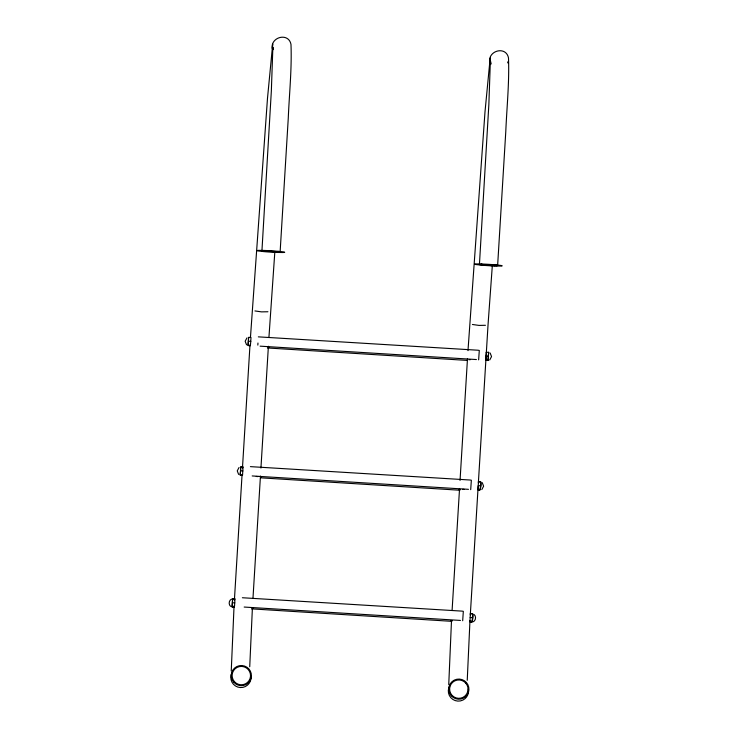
<?xml version="1.0" encoding="UTF-8"?>
<svg xmlns="http://www.w3.org/2000/svg" width="738" height="738" viewBox="0 0 738 738"><rect width="100%" height="100%" fill="white"/><g stroke="black" fill="none" stroke-linecap="round" stroke-linejoin="round"><path stroke-width="1.11" d="M231.243 671.008L234.057 605.843M448.75 684.56L451.499 620.501M249.73 666.755L252.396 608.103M467.237 680.307L469.968 620.538M240.191 474.017C240.201 477.006 240.929 466.084 240.597 467.68M234.361 607.236L232.064 607.097L232.673 598.859L234.97 598.998L234.555 605.99M240.247 474.949L240.736 466.933L243.042 467.08L242.553 475.097L240.127 475.171L242.433 475.318M248.097 345.006L248.669 337.321L250.966 337.469L250.782 341.362L250.357 345.707L248.051 345.559L248.568 337.617M470.18 617.558L470.364 613.656L472.661 613.804C474.691 618.499 469.054 628.407 470.18 617.558L472.477 617.697L472.117 621.931M478.242 485.632L478.427 481.739L480.733 481.877C482.753 486.573 477.126 496.48 478.242 485.632L480.549 485.779L480.161 489.562M486.241 352.349L488.657 352.266L488.049 360.504L485.752 360.365L485.89 357.441M485.752 360.365L486.36 352.127M232.101 606.544L232.608 598.97L232.525 599.597M234.398 600.123L242.046 474.94M253.005 597.845L260.449 476.084M452.108 610.243L459.553 488.482M470.309 614.819L478.169 486.185M472.458 617.734L472.606 613.915L472.523 614.542M480.53 485.807L480.669 481.988L478.427 481.739M488.095 359.959L488.602 352.377L488.519 353.013M242.461 468.049L249.979 345.126M250.477 337.081L267.488 98.338L272.47 46.549M257.83 345.089L257.959 343.032M260.938 468.049L268.392 346.27M268.955 337.081L274.804 252.267M273.42 49.63L272.866 47.001L271.353 90.866L261.925 251.003L280.117 252.027L288.272 118.126C289.305 93.569 291.925 68.957 290.984 44.372C288.623 32.251 270.708 36.789 272.147 48.302M460.042 480.447L467.486 358.668M467.984 350.633L484.995 111.881L489.977 60.101M479.432 264.555L488.86 104.409L490.373 60.544L491.185 63.948M478.372 482.735L488.076 324.203L492.311 265.809M496.231 265.708L497.624 265.569L505.779 131.668C506.812 107.111 509.423 82.508 508.491 57.915C506.13 45.793 488.215 50.332 489.654 61.854M272.59 45.987L272.922 44.197M490.097 59.529L490.429 57.739M508.058 62.998L508.381 61.245L508.076 62.813M258.337 336.86L478.012 350.227L479.294 350.449L478.639 359.867M260.127 346.159L476.416 359.554M240.736 466.933L243.042 467.08M250.403 466.637L470.078 480.014L471.351 480.226L470.696 489.654M252.184 475.945L468.473 489.331M232.673 598.859L234.97 598.998M242.378 597.743L462.053 611.119L463.335 611.332L462.68 620.759M244.167 607.051L460.457 620.437M470.364 613.656L472.661 613.804M246.981 337.875L245.173 341.242L246.557 344.812M239.047 467.477L237.249 470.853L238.623 474.423M489.737 359.959L491.545 356.583L490.161 353.013M481.813 489.571L483.611 486.194L482.237 482.624M231.778 599.053C228.854 600.04 228.319 604.404 230.56 606.35M472.947 621.848C475.862 620.861 476.407 616.498 474.165 614.551M262.045 250.782L279.001 251.723M268.586 347.395L269.056 347.275M469.193 359.738L470.549 359.591M260.643 477.172L261.114 477.052M252.627 608.278L253.097 608.158M267.94 311.75L261.464 311.87L254.933 310.938M485.447 325.292L478.971 325.412L472.431 324.48M479.515 264.324L496.508 265.265M494.718 265.708L496.268 265.708M462.606 489.377L464.119 489.377M481.776 263.983L476.573 263.918A14.123 0.692 3.5 0 0 476.213 264.573L481.148 265.136A13.764 0.673 3.5 0 0 494.995 265.994L500.189 266.067A14.123 0.692 3.5 0 0 500.548 265.403L495.613 264.85A13.764 0.673 3.5 0 0 481.757 264.01M492.781 265.662L494.746 265.717M492.8 265.662L483.556 265.09M248.475 341.224L250.782 341.362M486.176 356.02L488.473 356.168M248.171 345.338L250.477 345.485M485.872 360.144L488.169 360.282M267.47 347.967L467.624 360.439M240.551 470.835L242.857 470.973M477.938 489.755L480.244 489.894M260.68 477.827L459.691 490.216M232.479 602.752L234.785 602.9M232.175 606.876L234.481 607.014M469.875 621.673L472.172 621.82M251.51 608.859L451.674 621.322M483.575 265.09L479.396 264.555M278.106 251.307L283.041 251.861A14.123 0.692 3.5 0 1 282.682 252.525L277.488 252.451A13.764 0.673 3.5 0 1 263.641 251.593L258.706 251.031A14.123 0.692 3.5 0 1 259.066 250.366L264.269 250.44A13.764 0.673 3.5 0 1 278.097 251.326M256.271 476.434L257.682 476.61M496.471 265.265L497.624 265.569M278.964 251.723L280.117 252.027M460.327 489.746L458.935 489.377M452.311 620.852L450.918 620.483M465.724 683.056A9.188 9.096 12.8 0 0 452.708 682.244A9.326 9.234 12.8 0 0 451.942 695.224A9.188 9.096 12.8 0 0 464.958 696.035A9.326 9.234 12.8 0 0 465.724 683.056M468.289 689.043A10.212 10.111 12.8 0 1 465.106 698.6A10.064 9.963 12.8 0 1 450.853 697.714A10.212 10.111 12.8 0 1 449.968 685.473M250.929 676.368A10.212 10.111 12.8 0 1 247.599 685.048A10.064 9.963 12.8 0 1 233.346 684.163A10.212 10.111 12.8 0 1 232.018 672.678M451.287 695.814A10.064 9.963 12.8 0 0 465.549 696.7A10.212 10.111 12.8 0 0 466.379 682.475A10.064 9.963 12.8 0 0 452.126 681.58A10.212 10.111 12.8 0 0 451.287 695.805M234.435 681.681A9.188 9.096 12.8 0 0 247.451 682.493A9.326 9.234 12.8 0 0 248.217 669.514A9.188 9.096 12.8 0 0 235.201 668.693A9.326 9.234 12.8 0 0 234.444 681.681M233.78 682.263A10.064 9.963 12.8 0 0 248.042 683.157A10.212 10.111 12.8 0 0 248.872 668.932A10.064 9.963 12.8 0 0 234.619 668.038A10.212 10.111 12.8 0 0 233.78 682.263"/></g></svg>
